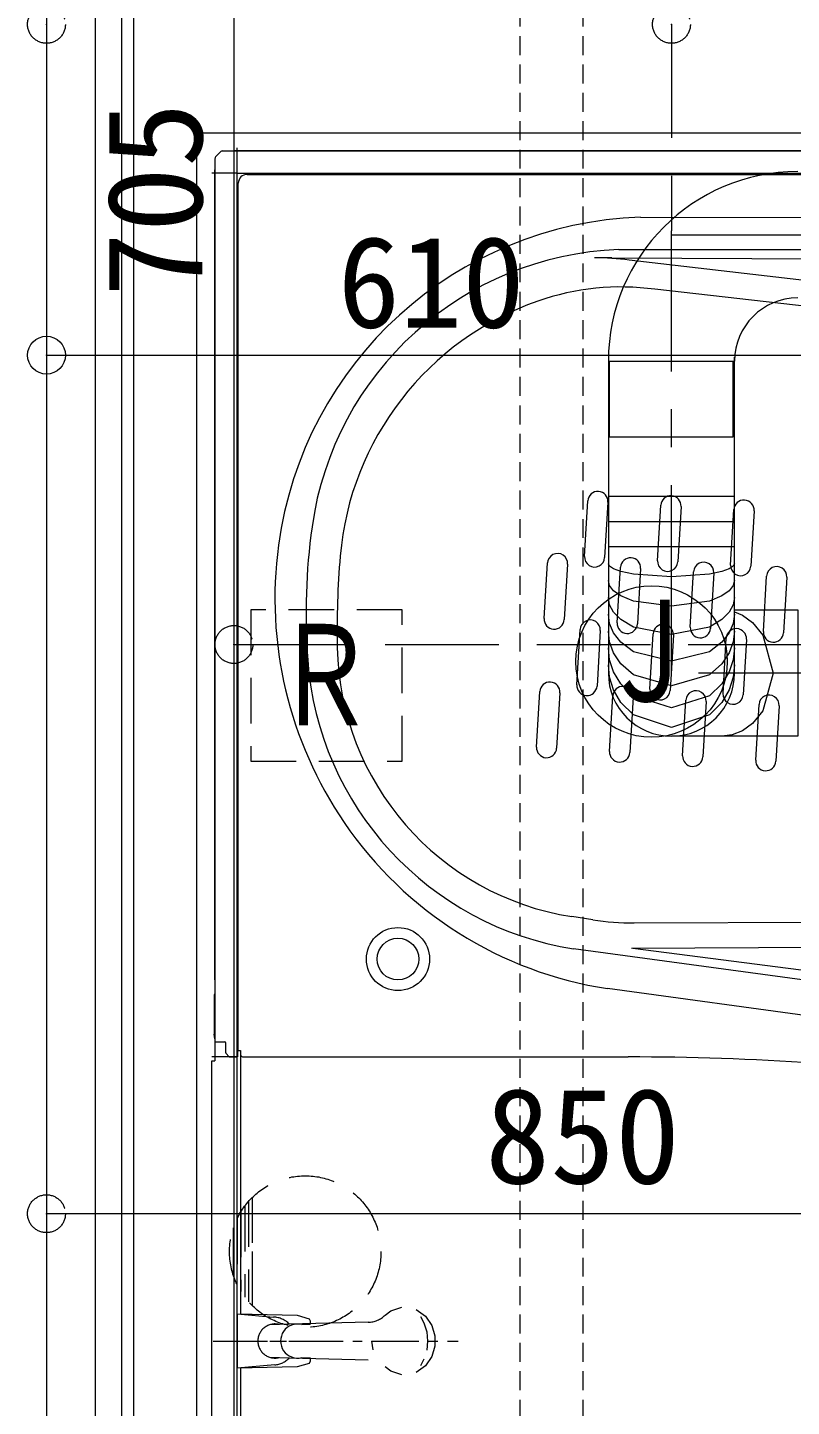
# Model space of a CAD drawing. Units: millimetres at full size, sheet at 1:30. Extents: x -17796 to 21385, y -23279 to 7734.
# Drawn here: x -15255 to -14649, y 1375 to 2467 of the extents above; entities that cross this region are included whole.
import ezdxf
from ezdxf.enums import TextEntityAlignment as Align

# ---------------------------------------------------------------- set-up
doc = ezdxf.new("R2010")
doc.units = ezdxf.units.MM
doc.header["$LTSCALE"] = 30
doc.header["$PDMODE"] = 32
doc.header["$PDSIZE"] = 30
for name, pattern in [('CHAIN1', [8, 5, -1, 1, -1]), ('CHAIN2', [12, 9, -1, 1, -1]), ('DASHED1', [1.8, 1.2, -0.6]), ('DASHED3', [4, 3, -1]), ('LONG_DASHED_DOUBLE_DOTTED', [17, 12, -1.5, 0.25, -1.5, 0.25, -1.5]), ('USER2', [2, 1.25, -0.25, 0.25, -0.25]), ('USER8', [0.75, 0.5, -0.25]), ('USER9', [2.3, 2, -0.1, 0.1, -0.1])]:
    doc.linetypes.add(name, pattern=pattern)
for name, color, linetype, lineweight in [('0-1_(W)電灯', 253, 'Continuous', 18), ('0-A_RC壁', 21, 'Continuous', 18), ('0-C_0_4P', 4, 'Continuous', 18), ('0-D_破線', 30, 'Continuous', 18), ('1-C_鋼製建具', 253, 'USER8', 18), ('1-F_衛生陶器・住設', 2, 'USER9', 18), ('6-0_補助線1', 134, 'Continuous', 9), ('9-0_構造記号', 6, 'Continuous', 9), ('C-1_補助芯', 134, 'Continuous', 9), ('E-0_通り芯', 134, 'Continuous', 9), ('E-1_補助芯', 134, 'DASHED3', 9), ('E-E_文字', 6, 'Continuous', 9), ('F-0_通り芯', 6, 'Continuous', 9)]:
    doc.layers.add(name, color=color, linetype=linetype, lineweight=lineweight)
doc.styles.add('ＭＳ ゴシック', font='')
doc.styles.get('ＭＳ ゴシック').set_extended_font_data('MS Gothic')

# ---------------------------------------------------------------- blocks, each defined once
blk = doc.blocks.new('BS(2)')
at = {"layer": '6-0_補助線1', "linetype": 'CHAIN2'}
blk.add_line((-236.21, -7.37), (346.16, -7.37), dxfattribs=at)

msp = doc.modelspace()

# ---------------------------------------------------------------- linework, layer by layer
at = {"layer": '0-1_(W)電灯'}
for p, q in [((-15120.72, 1213.92), (-15120.72, 2383.42)), ((-15120.72, 2383.42), (-13856.72, 2383.42)), ((-15088.72, 2351.42), (-15088.72, 2371.42)), ((-15106.22, 2362.67), (-15106.22, 2353.91)), ((-15105.35, 2364.8), (-15102.1, 2368.04)), ((-15099.98, 2368.92), (-13877.47, 2368.92)), ((-13886.22, 2368.92), (-15091.22, 2368.92)), ((-15088.72, 2351.42), (-15108.72, 2351.42)), ((-15106.22, 2353.91), (-15106.22, 1712.42)), ((-15106.22, 1712.42), (-15106.22, 2353.91)), ((-15088.72, 2351.42), (-14788.72, 2351.42)), ((-15088.72, 1651.42), (-15088.72, 2351.42)), ((-15080.72, 2350.41), (-13896.73, 2350.41)), ((-14788.72, 2351.42), (-14288.72, 2351.42)), ((-15087.72, 1657.18), (-15087.72, 2343.41)), ((-14769.1, 2316.5), (-14192.84, 2315.94)), ((-14791.64, 2284.3), (-14805.52, 2284.3)), ((-14791.64, 2284.3), (-14182.57, 2281.53)), ((-14786.26, 2290.86), (-14186.8, 2290.7)), ((-14465.83, 2246.33), (-14778.1, 2282.41)), ((-14467.68, 2226.42), (-14757.62, 2259.42)), ((-14813.43, 2047.88), (-14810.82, 2091.81)), ((-14794.84, 2090.86), (-14797.45, 2046.94)), ((-14755.53, 2044.44), (-14752.92, 2088.37)), ((-14736.95, 2087.42), (-14739.56, 2043.49)), ((-14697.63, 2041), (-14695.02, 2084.92)), ((-14679.05, 2083.97), (-14681.66, 2040.05)), ((-14845.41, 1998.7), (-14842.8, 2042.62)), ((-14826.82, 2041.67), (-14829.44, 1997.75)), ((-14787.51, 1995.25), (-14784.9, 2039.18)), ((-14768.93, 2038.23), (-14771.54, 1994.3)), ((-14729.61, 1991.81), (-14727, 2035.73)), ((-14711.02, 2034.78), (-14713.64, 1990.86)), ((-14671.71, 1988.37), (-14669.1, 2032.29)), ((-14653.12, 2031.34), (-14655.74, 1987.42)), ((-14819.48, 1946.06), (-14816.87, 1989.99)), ((-14800.9, 1989.04), (-14803.51, 1945.11)), ((-14761.58, 1942.62), (-14758.97, 1986.55)), ((-14743, 1985.6), (-14745.61, 1941.67)), ((-14703.68, 1939.18), (-14701.07, 1983.1)), ((-14685.1, 1982.15), (-14687.71, 1938.23)), ((-14851.46, 1896.87), (-14848.84, 1940.8)), ((-14832.87, 1939.85), (-14835.48, 1895.93)), ((-14793.56, 1893.43), (-14790.95, 1937.35)), ((-14774.98, 1936.41), (-14777.59, 1892.48)), ((-14735.66, 1889.99), (-14733.05, 1933.91)), ((-14717.08, 1932.96), (-14719.69, 1889.04)), ((-14677.76, 1886.55), (-14675.15, 1930.47)), ((-14659.18, 1929.52), (-14661.79, 1885.6)), ((-14806.81, 1759.93), (-14823.47, 1762.53)), ((-14774.16, 1757.56), (-14488.72, 1758.92)), ((-14233.01, 1656.84), (-14822.05, 1737)), ((-14776.12, 1737.54), (-14488.72, 1738.92)), ((-14226.79, 1666.81), (-14775.25, 1737.41)), ((-15106.22, 1712.42), (-15106.22, 1663.96)), ((-14252.3, 1631.9), (-14795.1, 1705.49)), ((-15106.22, 1700.9), (-15106.89, 1700.9)), ((-15106.89, 1700.9), (-15106.89, 1669.44)), ((-15106.22, 1665.66), (-15106.89, 1669.44)), ((-15106.22, 1663.96), (-15106.22, 1648.41)), ((-15106.22, 1663.96), (-15105.41, 1663.42)), ((-15105.41, 1663.42), (-15098.72, 1663.42)), ((-15097.72, 1654.62), (-15097.72, 1662.42)), ((-15088.72, 1651.42), (-15108.72, 1651.42)), ((-15097.58, 1654.27), (-15094.87, 1651.56)), ((-15094.52, 1651.42), (-15088.43, 1651.42)), ((-15088.72, 851.42), (-15088.72, 1651.42)), ((-15088.43, 1656.42), (-15088.43, 1651.42)), ((-15088.43, 1656.42), (-15086.02, 1656.42)), ((-15086.02, 1656.42), (-15086.02, 1653.33)), ((-15085.74, 1447.85), (-15085.74, 1652.64)), ((-15085.74, 1652.64), (-15084.81, 1651.71)), ((-15084.11, 1651.42), (-14778.72, 1651.42)), ((-15108.73, 531.42), (-15108.72, 1648.41)), ((-15108.72, 1648.41), (-15106.22, 1648.41)), ((-14966.96, 1450.33), (-14958.16, 1453.29)), ((-15088.72, 1447.92), (-15041.07, 1446.9)), ((-15088.72, 1447.92), (-15088.72, 1404.92)), ((-15041.07, 1446.9), (-15031.68, 1444.09)), ((-15031.68, 1444.09), (-15030.72, 1442.39)), ((-15030.72, 1442.39), (-15030.72, 1439.74)), ((-14971.46, 1446.89), (-14966.96, 1450.33)), ((-15037.48, 1439.52), (-15030.72, 1439.74)), ((-14932.11, 1430.6), (-14932.11, 1422.24)), ((-14980.88, 1419.48), (-14981.82, 1426.42)), ((-14937.82, 1426.42), (-14938.48, 1419.13)), ((-14932.11, 1422.24), (-14934.46, 1414.09)), ((-15031.68, 1408.74), (-15041.01, 1405.93)), ((-15037.48, 1413.31), (-15030.72, 1413.1)), ((-15030.72, 1410.45), (-15031.68, 1408.74)), ((-15030.72, 1413.1), (-15030.72, 1410.45)), ((-14940.62, 1411.98), (-14943.38, 1406.89)), ((-14934.46, 1414.09), (-14939.34, 1406.78)), ((-15041.01, 1405.93), (-15088.72, 1404.92)), ((-15085.74, 1223.25), (-15085.74, 1404.98)), ((-14966.96, 1402.51), (-14971.46, 1405.94)), ((-14958.16, 1399.55), (-14966.96, 1402.51)), ((-14939.34, 1406.78), (-14946.72, 1401.43))]:
    msp.add_line(p, q, dxfattribs=at)
at = {"layer": '0-1_(W)電灯', "linetype": 'LONG_DASHED_DOUBLE_DOTTED'}
for p, q in [((-15088.72, 1447.92), (-15088.72, 1404.92)), ((-15088.72, 1447.92), (-15059.75, 1445.4)), ((-15047.22, 1439.78), (-15062.8, 1439.28)), ((-14984.73, 1441.28), (-15047.22, 1439.78)), ((-15062.8, 1413.55), (-15047.22, 1413.05)), ((-15047.22, 1413.05), (-14984.72, 1411.56)), ((-15058.84, 1407.51), (-15088.72, 1404.92))]:
    msp.add_line(p, q, dxfattribs=at)
at = {"layer": '0-1_(W)電灯', "linetype": 'USER2'}
for p, q in [((-15107.74, 1426.42), (-15008.64, 1426.42)), ((-15102.08, 1426.42), (-14913.54, 1426.42))]:
    msp.add_line(p, q, dxfattribs=at)
at = {"layer": '0-1_(W)電灯'}
for points in [[(-14946.72, 1451.4), (-14939.34, 1446.05), (-14934.46, 1438.74), (-14932.11, 1430.6)], [(-14943.38, 1445.94), (-14940.61, 1440.86), (-14938.48, 1433.7), (-14937.82, 1426.42)]]:
    msp.add_lwpolyline(points, dxfattribs=at)
for radius in [25, 16.5]:
    msp.add_circle((-14961.22, 1728.92), radius, dxfattribs=at)
for centre, radius, start, end in [((-15103.22, 2362.67), 3, 135, 180), ((-15099.98, 2365.92), 3, 90, 135), ((-15080.72, 2343.41), 7, 90, 180), ((-14758.59, 2016.69), 300, 92.00849, 172.35252), ((-14776.75, 2036.04), 255, 92.13814, 172.06684), ((-14805.52, 2084.3), 200, 82.11947, 90), ((-14784.38, 2061.22), 200, 82.31125, 109.27868), ((-14772.83, 2028.18), 235, 109.27868, 175.15068), ((-14802.83, 2091.33), 8, 356.59845, 176.59845), ((-14744.94, 2087.89), 8, 356.59845, 176.59845), ((-14687.03, 2084.45), 8, 356.598, 176.598), ((-14534.09, 2002.23), 500, 172.06684, 184.18112), ((-14743.72, 2014.69), 315, 172.35252, 214.31833), ((-14309.49, 1988.87), 700, 175.15068, 181.07434), ((-14834.81, 2042.15), 8, 356.59905, 176.59905), ((-14805.44, 2047.41), 8, 176.59845, 356.59845), ((-14776.91, 2038.7), 8, 356.59875, 176.59875), ((-14747.55, 2043.97), 8, 176.59845, 356.59845), ((-14719.01, 2035.26), 8, 356.59889, 176.59889), ((-14689.64, 2040.53), 8, 176.598, 356.598), ((-14661.11, 2031.82), 8, 356.59711, 176.59711), ((-14837.42, 1998.22), 8, 176.59905, 356.59905), ((-14808.89, 1989.51), 8, 356.59905, 176.59905), ((-14779.52, 1994.78), 8, 176.59875, 356.59875), ((-14750.99, 1986.07), 8, 356.59845, 176.59845), ((-14721.62, 1991.34), 8, 176.59889, 356.59889), ((-14693.09, 1982.63), 8, 356.598, 176.598), ((-14663.72, 1987.9), 8, 176.59711, 356.59711), ((-14783.43, 1984), 250, 184.18112, 261.11266), ((-14789.41, 1979.88), 220, 181.07434, 261.09217), ((-14840.86, 1940.32), 8, 356.59875, 176.59875), ((-14811.5, 1945.59), 8, 176.59905, 356.59905), ((-14782.96, 1936.88), 8, 356.59875, 176.59875), ((-14753.6, 1942.15), 8, 176.59845, 356.59845), ((-14725.06, 1933.44), 8, 356.59889, 176.59889), ((-14695.7, 1938.71), 8, 176.598, 356.598), ((-14667.16, 1930), 8, 356.59711, 176.59711), ((-14843.47, 1896.4), 8, 176.59875, 356.59875), ((-14785.57, 1892.96), 8, 176.59875, 356.59875), ((-14727.67, 1889.52), 8, 176.59889, 356.59889), ((-14669.78, 1886.08), 8, 176.59711, 356.59711), ((-14747.85, 2011.87), 310, 214.31833, 261.23296), ((-14776.07, 1957.55), 200, 261.1568, 270.54516), ((-15098.72, 1662.42), 1, 0, 90), ((-15097.22, 1654.62), 0.5, 180, 225), ((-15094.52, 1651.92), 0.5, 225, 270), ((-15088.22, 1657.18), 0.5, 270, 0), ((-15088.22, 1657.18), 0.5, 270, 0), ((-15085.02, 1653.33), 1, 180, 224.05817), ((-15084.11, 1652.42), 1, 225, 270), ((-14778.72, -548.58), 2200, 82.29523, 90), ((-15040.72, 1426.42), 13.5, 76.08735, 283.91265)]:
    msp.add_arc(centre, radius, start, end, dxfattribs=at)
at = {"layer": '0-1_(W)電灯', "linetype": 'LONG_DASHED_DOUBLE_DOTTED'}
for centre, radius, start, end in [((-15060.75, 1426.41), 19.02, 44.68206, 87.00471), ((-14985.37, 1461.27), 20, 271.8358, 314.04489), ((-15058.72, 1426.42), 13.5, 76.08735, 180.00002), ((-15058.72, 1426.42), 13.5, 180.00002, 283.91265), ((-15060.72, 1426.42), 19, 275.68587, 315.28351)]:
    msp.add_arc(centre, radius, start, end, dxfattribs=at)
at = {"layer": '0-A_RC壁'}
msp.add_line((-15239.72, 2632.42), (-15239.72, -4117.58), dxfattribs=at)
at = {"layer": '0-C_0_4P'}
for p, q in [((-15180.22, 2632.42), (-15180.22, -4117.58)), ((-15170.72, 2632.42), (-15170.72, -4117.58)), ((-15170.72, 2528.92), (-15170.72, -4117.58))]:
    msp.add_line(p, q, dxfattribs=at)
at = {"layer": '0-D_破線'}
msp.add_line((-15201.22, 2632.42), (-15201.22, -4117.58), dxfattribs=at)
at = {"layer": '1-C_鋼製建具'}
for p, q in [((-14864.72, 3382.42), (-14864.72, -4117.58)), ((-14814.72, 3382.42), (-14814.72, -4117.58))]:
    msp.add_line(p, q, dxfattribs=at)
at = {"layer": '1-F_衛生陶器・住設'}
msp.add_line((-15239.72, 7041.73), (-15239.72, -7887.16), dxfattribs=at)
at = {"layer": '9-0_構造記号'}
msp.add_line((-15239.72, 2207.2), (-14629.73, 2207.2), dxfattribs=at)
at = {"layer": 'C-1_補助芯'}
for p, q in [((-15091.24, 2683.06), (-15091.24, 1978.06)), ((-15091.24, 1978.06), (-15091.24, 453.06)), ((-14389.72, 1527.25), (-15239.72, 1527.25))]:
    msp.add_line(p, q, dxfattribs=at)
at = {"layer": 'E-0_通り芯', "linetype": 'CHAIN1'}
for p, q in [((-14744.51, 1954.38), (-14744.51, 2305.57)), ((-14744.51, 2302.57), (-13457.18, 2302.57)), ((-14573.12, 1955.4), (-14744.51, 1955.4))]:
    msp.add_line(p, q, dxfattribs=at)
at = {"layer": 'E-0_通り芯'}
for p, q in [((-14794.51, 2205.57), (-14794.51, 1954.38)), ((-14794.51, 2202.57), (-14694.51, 2202.57)), ((-14793.51, 2142.57), (-14793.51, 2202.57)), ((-14695.51, 2142.57), (-14695.51, 2202.57)), ((-14694.51, 1954.38), (-14694.51, 2205.57)), ((-14793.51, 2142.57), (-14695.51, 2142.57)), ((-14694.51, 2095.34), (-14794.51, 2095.34)), ((-14694.51, 2075.34), (-14794.51, 2075.34)), ((-14694.51, 2075.34), (-14794.51, 2075.34)), ((-14694.51, 2055.4), (-14794.51, 2055.4)), ((-14694.51, 2055.34), (-14794.51, 2055.34))]:
    msp.add_line(p, q, dxfattribs=at)
for points in [[(-14694.51, 2042.07), (-14695.52, 2039.99), (-14698.69, 2037.91), (-14704.51, 2035.83), (-14714.51, 2033.75), (-14744.51, 2031.68), (-14774.51, 2033.75), (-14784.51, 2035.83), (-14790.34, 2037.91), (-14793.5, 2039.99), (-14794.51, 2042.07)], [(-14694.51, 2028.74), (-14695.52, 2024.67), (-14698.69, 2020.6), (-14704.51, 2016.54), (-14714.51, 2012.47), (-14744.51, 2008.4), (-14774.51, 2012.47), (-14784.51, 2016.54), (-14790.34, 2020.6), (-14793.5, 2024.67), (-14794.51, 2028.74)], [(-14694.51, 2015.4), (-14695.52, 2009.53), (-14698.69, 2003.65), (-14704.51, 1997.77), (-14714.51, 1991.89), (-14744.51, 1986.02), (-14774.51, 1991.89), (-14784.51, 1997.77), (-14790.34, 2003.65), (-14793.5, 2009.53), (-14794.51, 2015.4)], [(-14694.51, 2002.07), (-14695.52, 1994.64), (-14698.69, 1987.21), (-14704.51, 1979.78), (-14714.51, 1972.35), (-14744.51, 1964.91), (-14774.51, 1972.35), (-14784.51, 1979.78), (-14790.34, 1987.21), (-14793.5, 1994.64), (-14794.51, 2002.07)], [(-14694.51, 2005.4), (-14644.51, 2005.4), (-14644.51, 1905.4), (-14744.51, 1905.4)], [(-14694.51, 2003.85), (-14688.33, 2001.23), (-14680.24, 1995.4), (-14672.15, 1985.4), (-14664.06, 1955.4), (-14672.15, 1925.4), (-14680.24, 1915.4), (-14688.33, 1909.58), (-14696.42, 1906.41), (-14704.51, 1905.4)], [(-14694.51, 1988.74), (-14695.52, 1980.08), (-14698.69, 1971.42), (-14704.51, 1962.76), (-14714.51, 1954.1), (-14744.51, 1945.44), (-14774.51, 1954.1), (-14784.51, 1962.76), (-14790.34, 1971.42), (-14793.5, 1980.08), (-14794.51, 1988.74)], [(-14694.51, 1975.4), (-14695.52, 1965.89), (-14698.69, 1956.38), (-14704.51, 1946.87), (-14714.51, 1937.36), (-14744.51, 1927.85), (-14774.51, 1937.36), (-14784.51, 1946.87), (-14790.34, 1956.38), (-14793.5, 1965.89), (-14794.51, 1975.4)], [(-14694.51, 1962.07), (-14695.52, 1952.13), (-14698.69, 1942.18), (-14704.51, 1932.24), (-14714.51, 1922.29), (-14744.51, 1912.34), (-14774.51, 1922.29), (-14784.51, 1932.24), (-14790.34, 1942.18), (-14793.5, 1952.13), (-14794.51, 1962.07)]]:
    msp.add_lwpolyline(points, dxfattribs=at)
for centre, radius, start, end in [((-14644.51, 2202.57), 150, 90, 180), ((-14644.51, 2202.57), 50, 90, 180), ((-14744.51, 1955.4), 50, 180, 0), ((-14744.51, 1955.4), 50, 270, 0)]:
    msp.add_arc(centre, radius, start, end, dxfattribs=at)
at = {"layer": 'E-1_補助芯'}
for p, q in [((-14744.51, 2469.22), (-14744.51, 2305.57)), ((-15091.24, 1978.06), (-14388.72, 1978.06))]:
    msp.add_line(p, q, dxfattribs=at)
for p in [(-15239.72, 2469.22), (-14744.51, 2469.22), (-15091.24, 1978.06), (-15239.72, 1527.25)]:
    msp.add_point(p, dxfattribs=at)
at = {"layer": 'E-E_文字', "linetype": 'DASHED1'}
for p, q in [((-15076.68, 1540.11), (-15076.68, 1454.43)), ((-15085.68, 1528.87), (-15085.68, 1465.67)), ((-15082.68, 1533.26), (-15082.68, 1461.27)), ((-15079.68, 1536.95), (-15079.68, 1457.59)), ((-15088.68, 1523.42), (-15088.68, 1471.12)), ((-15091.68, 1516), (-15091.68, 1478.53)), ((-15094.68, 1497.27), (-15094.68, 1497.26))]:
    msp.add_line(p, q, dxfattribs=at)
msp.add_lwpolyline([(-15077.89, 1885.58), (-14957.89, 1885.58), (-14957.89, 2005.58), (-15077.89, 2005.58)], close=True, dxfattribs=at)
msp.add_lwpolyline([(-15076.68, 1540.11), (-15076.68, 1497.27), (-15076.68, 1454.43)], dxfattribs=at)
at = {"layer": 'E-E_文字'}
msp.add_circle((-14760.28, 1964.58), 60, dxfattribs=at)
at = {"layer": 'E-E_文字', "linetype": 'DASHED1'}
msp.add_circle((-15034.68, 1497.27), 60, dxfattribs=at)
at = {"layer": 'F-0_通り芯'}
msp.add_point((-15239.72, 2207.2), dxfattribs=at)

# ---------------------------------------------------------------- block references
at = {"layer": 'E-0_通り芯'}
msp.add_blockref('BS(2)', (-14419, 1985.43), dxfattribs=at)

# ---------------------------------------------------------------- texts
at = {"layer": 'E-1_補助芯', "style": 'ＭＳ ゴシック'}
msp.add_text('705', height=75.66, rotation=90, dxfattribs=at).set_placement((-15093.62, 2253.16), align=Align.BOTTOM_LEFT)
msp.add_text('850', height=75.66, dxfattribs=at).set_placement((-14892.12, 1528.44), align=Align.BOTTOM_LEFT)
at = {"layer": 'E-E_文字', "style": 'ＭＳ ゴシック', "width": 0.75}
for s, p in [('Ｊ', (-14802.9, 1908.96)), ('Ｒ', (-15060.51, 1889.96))]:
    msp.add_text(s, height=80.22, dxfattribs=at).set_placement(p, align=Align.BOTTOM_LEFT)
at = {"layer": 'F-0_通り芯', "style": 'ＭＳ ゴシック'}
msp.add_text('610', height=72.51, dxfattribs=at).set_placement((-15008.9, 2207.2), align=Align.BOTTOM_LEFT)

doc.saveas('drawing.dxf')
